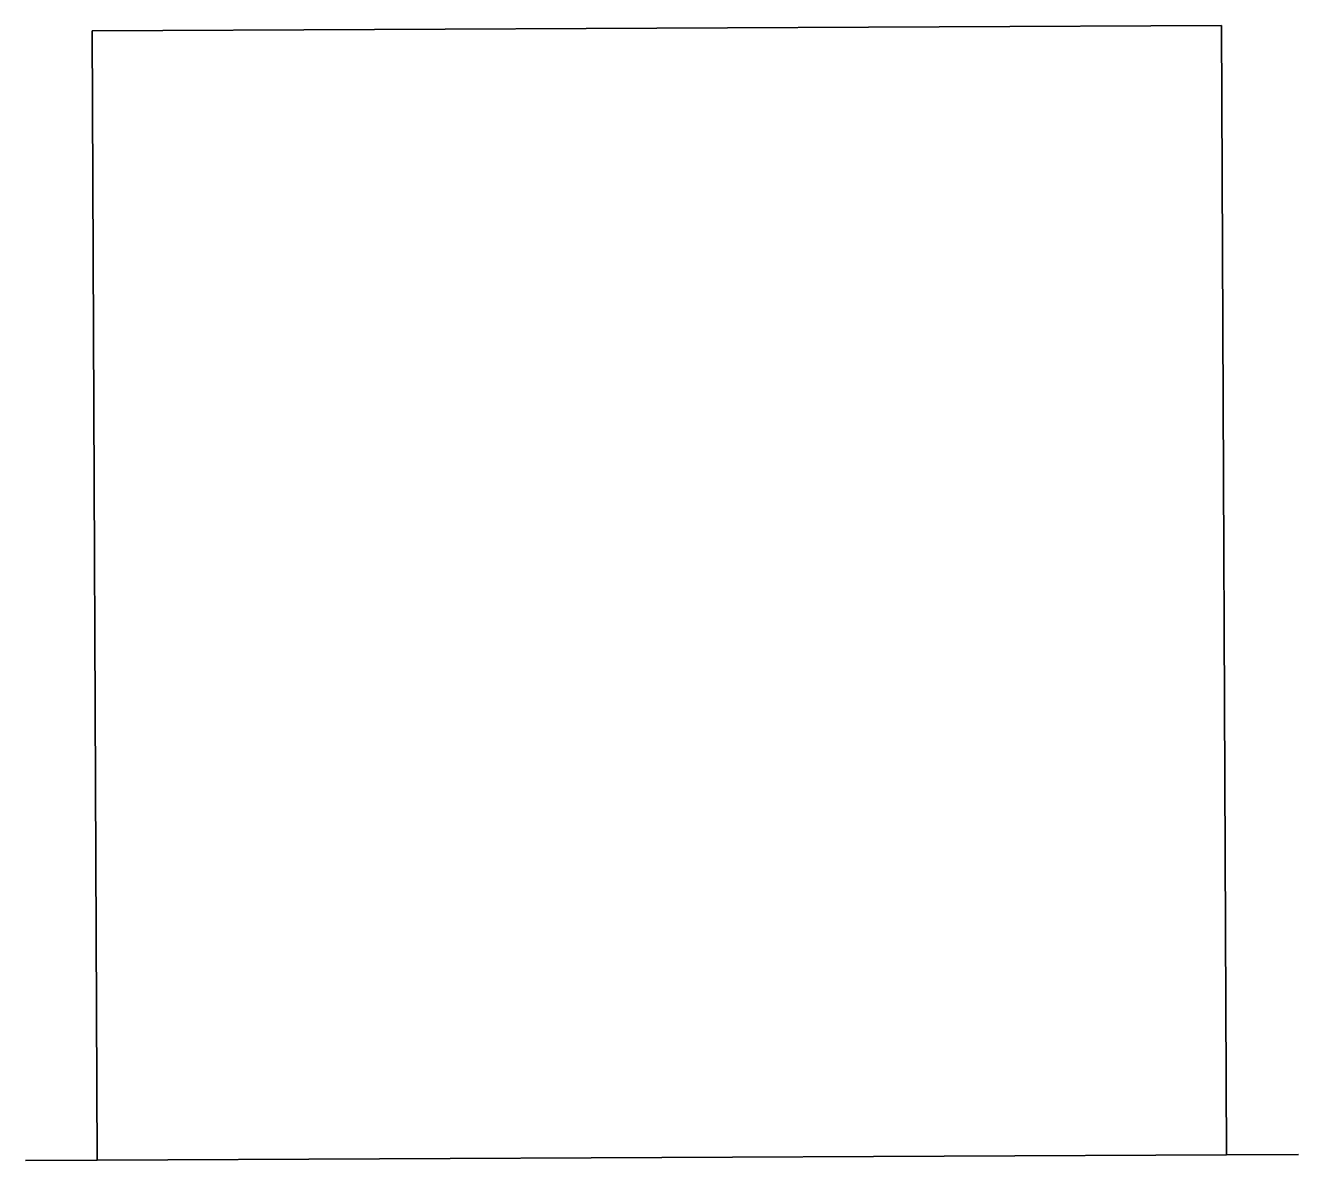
# Model space of a CAD drawing. Header units: millimetres. Extents: x -0.6 to 11.8, y -11 to 0.1.
import ezdxf

# ---------------------------------------------------------------- set-up
doc = ezdxf.new("R2010")
doc.units = ezdxf.units.MM
doc.layers.add('Aluminio', color=254, linetype='Continuous', plot=False)
doc.layers.add('Luz', color=7, linetype='Continuous')

msp = doc.modelspace()

# ---------------------------------------------------------------- linework, layer by layer
at = {"layer": 'Aluminio', "color": 7}
for points in [[(11.051, -10.949), (0.051, -11), (0, 0), (11, 0.051)], [(11.051, -10.949, 300), (0.051, -11, 300), (0, 0, 300), (11, 0.051, 300)], [(0.051, -11), (0, 0), (0, 0, 300), (0.051, -11, 300)], [(11.051, -10.949, 300), (11, 0.051, 300), (11, 0.051), (11.051, -10.949)], [(0.051, -11, 300), (-0.649, -11.003, 300), (-0.649, -11.003), (0.051, -11)], [(11.051, -10.949), (11.751, -10.945), (11.751, -10.945, 300), (11.051, -10.949, 300)]]:
    msp.add_3dface(points, dxfattribs=at)
at = {"layer": 'Aluminio'}
msp.add_3dface([(0, 0), (11, 0.051), (11, 0.051, 300), (0, 0, 300)], dxfattribs=at)
at = {"layer": 'Luz', "color": 7}
msp.add_3dface([(0.051, -11), (11.051, -10.949), (11.051, -10.949, 300), (0.051, -11, 300)], dxfattribs=at)

doc.saveas('drawing.dxf')
